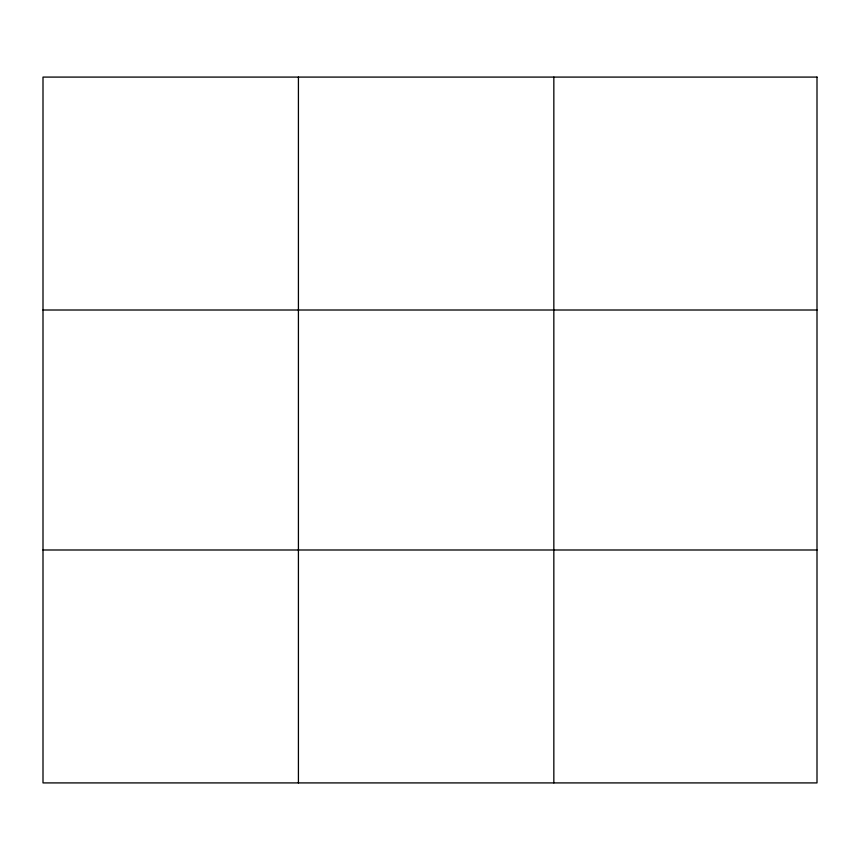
<?xml version="1.0" encoding="UTF-8"?>
<svg xmlns="http://www.w3.org/2000/svg" width="860" height="860" viewBox="0 0 860 860"><rect width="100%" height="100%" fill="white"/><g stroke="black" fill="none" stroke-linecap="round" stroke-linejoin="round"><path stroke-width="1.29" d="M298.42 77.088L298.42 782.912M553.84 77.088L553.84 782.912M43 310.008L817 310.008M43 549.991L817 549.991M817 77.088L817 782.912L43 782.912L43 77.088L817 77.088"/></g></svg>
